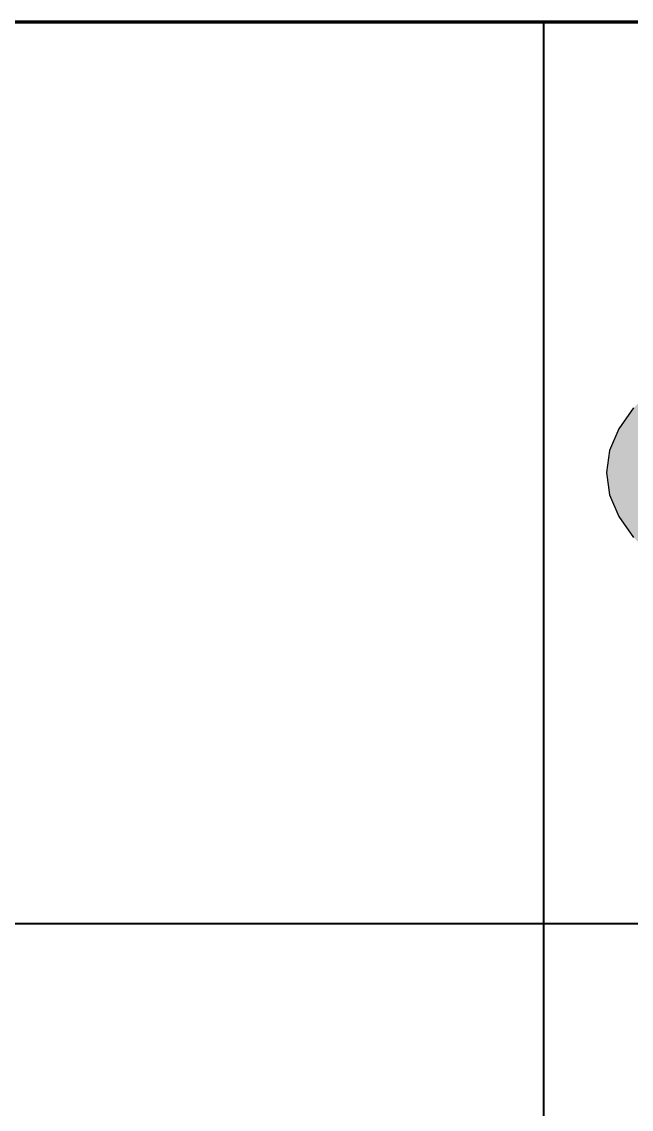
# Model space of a CAD drawing. Header units: millimetres. Extents: x 0 to 869, y 0 to 594.
# Drawn here: x 761.19 to 772.69, y 45.5 to 66 of the extents above; entities that cross this region are included whole.
import ezdxf

# ---------------------------------------------------------------- set-up
doc = ezdxf.new("R2010")
doc.units = ezdxf.units.MM
doc.layers.add('291-E-TEXTOS', color=7, linetype='Continuous')
doc.layers.add('291-G-ROTULO', color=7, linetype='Continuous')

msp = doc.modelspace()

# ---------------------------------------------------------------- hatches: boundary and pattern name
at = {"layer": '291-G-ROTULO', "true_color": 0x00095b}
msp.add_hatch(color=7, dxfattribs=at).paths.add_polyline_path([(783.624, 61.603), (782.458, 61.582), (781.326, 61.52), (780.233, 61.419), (779.186, 61.281), (778.189, 61.108), (777.249, 60.903), (776.371, 60.667), (775.562, 60.402), (774.826, 60.111), (774.17, 59.795), (773.599, 59.457), (773.12, 59.098), (772.736, 58.721), (772.456, 58.328), (772.283, 57.92), (772.224, 57.5), (772.283, 57.08), (772.456, 56.672), (772.736, 56.279), (773.12, 55.902), (773.599, 55.543), (774.17, 55.205), (774.827, 54.889), (775.562, 54.598), (776.372, 54.333), (777.249, 54.097), (778.189, 53.892), (779.186, 53.719), (780.233, 53.581), (781.326, 53.48), (782.458, 53.418), (783.624, 53.397), (784.79, 53.418), (785.922, 53.48), (787.015, 53.581), (788.063, 53.719), (789.059, 53.892), (789.999, 54.097), (790.877, 54.333), (791.686, 54.598), (792.422, 54.889), (793.078, 55.205), (793.649, 55.543), (794.129, 55.902), (794.512, 56.279), (794.792, 56.672), (794.965, 57.08), (795.024, 57.5), (794.965, 57.92), (794.792, 58.328), (794.512, 58.721), (794.129, 59.098), (793.649, 59.457), (793.078, 59.795), (792.422, 60.111), (791.686, 60.402), (790.877, 60.667), (789.999, 60.903), (789.059, 61.108), (788.063, 61.281), (787.015, 61.419), (785.922, 61.52), (784.79, 61.582)])

# ---------------------------------------------------------------- linework, layer by layer
at = {"layer": '291-E-TEXTOS', "color": 7, "lineweight": 40}
for p, q in [((771.035, 66), (771.035, 15)), ((651, 49), (826, 49))]:
    msp.add_line(p, q, dxfattribs=at)
at = {"layer": '291-E-TEXTOS', "color": 7, "lineweight": 80}
msp.add_lwpolyline([(651, 66), (826, 66), (826, 15), (651, 15)], close=True, dxfattribs=at)
at = {"layer": '291-E-TEXTOS'}
msp.add_lwpolyline([(772.736, 58.721), (772.456, 58.328), (772.283, 57.92), (772.224, 57.5), (772.283, 57.08), (772.456, 56.672), (772.736, 56.279)], dxfattribs=at)

doc.saveas('drawing.dxf')
